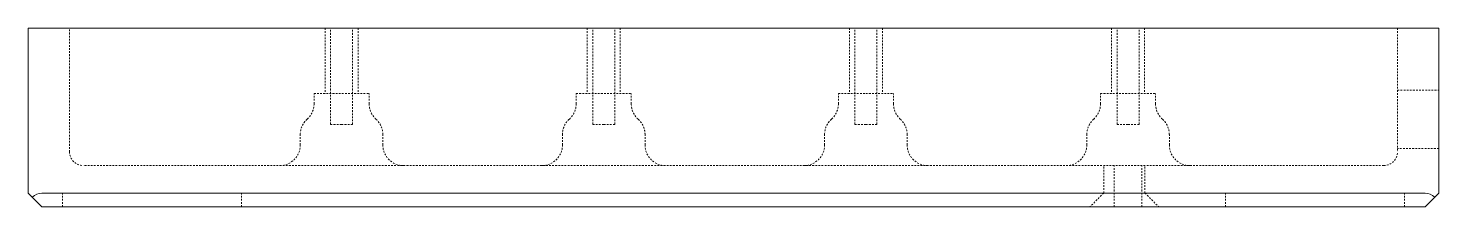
# Model space of a CAD drawing. Header units: inches. Extents: x 0 to 102, y 0 to 13.
import ezdxf

# ---------------------------------------------------------------- set-up
doc = ezdxf.new("R2010")
doc.units = ezdxf.units.IN
doc.header["$MEASUREMENT"] = 0
doc.linetypes.add('HIDDEN2', pattern=[0.1875, 0.125, -0.0625])

msp = doc.modelspace()

# ---------------------------------------------------------------- linework, layer by layer
at = {"color": 0, "linetype": 'Continuous', "lineweight": 0, "extrusion": (2e-16, 1, 2e-16)}
for p, q in [((0, 13), (1, 13)), ((0, 13), (0, 1)), ((1, 13), (101.5, 13)), ((101.5, 13), (102.5, 13)), ((102.5, 1), (102.5, 13)), ((0.29, 0.71), (0, 1)), ((1, 0), (0.29, 0.71)), ((101.5, 1), (1, 1)), ((101.5, 0), (102.21, 0.71)), ((102.5, 1), (102.21, 0.71)), ((1, 0), (101.5, 0))]:
    msp.add_line(p, q, dxfattribs=at)
at = {"color": 0, "linetype": 'HIDDEN2', "lineweight": 0, "extrusion": (2e-16, 1, 2e-16)}
for p, q in [((3, 4), (3, 13)), ((21.57, 13), (21.57, 8.25)), ((21.97, 6), (21.97, 13)), ((23.57, 6), (23.57, 13)), ((23.97, 13), (23.97, 8.25)), ((40.62, 13), (40.62, 8.25)), ((41.02, 6), (41.02, 13)), ((42.62, 6), (42.62, 13)), ((43.02, 13), (43.02, 8.25)), ((59.67, 13), (59.67, 8.25)), ((60.07, 6), (60.07, 13)), ((61.67, 6), (61.67, 13)), ((62.07, 13), (62.07, 8.25)), ((78.72, 13), (78.72, 8.25)), ((79.12, 6), (79.12, 13)), ((80.72, 6), (80.72, 13)), ((81.12, 13), (81.12, 8.25)), ((99.5, 13), (99.5, 4)), ((20.77, 8.25), (24.77, 8.25)), ((20.77, 7.5), (20.77, 8.25)), ((24.77, 7.5), (24.77, 8.25)), ((39.82, 8.25), (43.82, 8.25)), ((39.82, 7.5), (39.82, 8.25)), ((43.82, 7.5), (43.82, 8.25)), ((58.87, 8.25), (60.87, 8.25)), ((58.87, 7.5), (58.87, 8.25)), ((60.87, 8.25), (62.87, 8.25)), ((62.87, 7.5), (62.87, 8.25)), ((77.92, 8.25), (81.92, 8.25)), ((77.92, 7.5), (77.92, 8.25)), ((81.92, 7.5), (81.92, 8.25)), ((99.5, 8.5), (102.5, 8.5)), ((19.77, 4.5), (19.77, 5.26)), ((21.97, 6), (22.77, 6)), ((22.77, 6), (23.57, 6)), ((25.77, 4.5), (25.77, 5.26)), ((38.82, 4.5), (38.82, 5.26)), ((41.02, 6), (41.82, 6)), ((41.82, 6), (42.62, 6)), ((44.82, 4.5), (44.82, 5.26)), ((57.87, 4.5), (57.87, 5.26)), ((60.07, 6), (60.87, 6)), ((60.87, 6), (61.67, 6)), ((63.87, 4.5), (63.87, 5.26)), ((76.92, 4.5), (76.92, 5.26)), ((79.12, 6), (79.92, 6)), ((79.92, 6), (80.72, 6)), ((82.92, 4.5), (82.92, 5.26)), ((102.5, 4.25), (99.5, 4.25)), ((98.5, 3), (4, 3)), ((78.15, 1), (78.15, 3)), ((78.92, 0), (78.92, 3)), ((80.92, 0), (80.92, 3)), ((81.15, 1), (81.15, 3)), ((2.5, 0), (2.5, 1)), ((15.5, 0), (15.5, 1)), ((78.15, 1), (77.15, 0)), ((81.15, 1), (82.15, 0)), ((87, 0), (87, 1)), ((100, 0), (100, 1))]:
    msp.add_line(p, q, dxfattribs=at)
at = {"color": 0, "linetype": 'HIDDEN2', "lineweight": 0, "extrusion": (0, 2e-16, -1)}
for centre, start, end in [((-19.27, 7.5), 180, 228.1897), ((-26.27, 7.5), 311.8103, 0), ((-38.32, 7.5), 180, 228.1897), ((-45.32, 7.5), 311.8103, 360), ((-57.37, 7.5), 180, 228.1897), ((-64.37, 7.5), 311.8103, 360), ((-76.42, 7.5), 180, 228.1897), ((-83.42, 7.5), 311.8103, 360), ((-24.27, 5.26), 131.8103, 180), ((-62.37, 5.26), 131.8103, 180), ((-81.42, 5.26), 131.8103, 180), ((-27.27, 4.5), 270, 0), ((-46.32, 4.5), 270, 0), ((-65.37, 4.5), 270, 360), ((-84.42, 4.5), 270, 360)]:
    msp.add_arc(centre, 1.5, start, end, dxfattribs=at)
at = {"color": 0, "linetype": 'HIDDEN2', "lineweight": 0}
for centre, radius, start, end in [((21.27, 5.26), 1.5, 131.8103, 180), ((59.37, 5.26), 1.5, 131.8103, 180), ((78.42, 5.26), 1.5, 131.8103, 180), ((18.27, 4.5), 1.5, 270, 0), ((37.32, 4.5), 1.5, 270, 0), ((56.37, 4.5), 1.5, 270, 0), ((75.42, 4.5), 1.5, 270, 360), ((4, 4), 1, 180, 270), ((98.5, 4), 1, 270, 360)]:
    msp.add_arc(centre, radius, start, end, dxfattribs=at)
at = {"color": 0, "linetype": 'Continuous', "lineweight": 0, "extrusion": (0, 2e-16, -1)}
for centre, start, end in [((-1, 0), 45, 90), ((-101.5, 0), 90, 135)]:
    msp.add_arc(centre, 1, start, end, dxfattribs=at)
at = {"color": 0, "linetype": 'HIDDEN2', "lineweight": 0}
for points, knots in [([(38.82, 5.26), (38.82, 5.31), (38.82, 5.36), (38.83, 5.47), (38.84, 5.53), (38.87, 5.67), (38.9, 5.75), (38.97, 5.92), (39.01, 6.02), (39.14, 6.2), (39.22, 6.3), (39.32, 6.38)], [3.21217931, 3.21217931, 3.21217931, 3.21217931, 3.213120076, 3.213120076, 3.214060842, 3.214060842, 3.215001608, 3.215001608, 3.215942374, 3.215942374, 3.21688314, 3.21688314, 3.21688314, 3.21688314]), ([(44.82, 5.26), (44.82, 5.31), (44.82, 5.36), (44.81, 5.47), (44.8, 5.53), (44.76, 5.67), (44.74, 5.75), (44.67, 5.92), (44.62, 6.02), (44.49, 6.2), (44.41, 6.3), (44.32, 6.38)], [-3.228287773, -3.228287773, -3.228287773, -3.228287773, -3.227345183, -3.227345183, -3.226402594, -3.226402594, -3.225460005, -3.225460005, -3.224517415, -3.224517415, -3.223574826, -3.223574826, -3.223574826, -3.223574826])]:
    msp.add_open_spline(points, degree=3, knots=knots, dxfattribs=at)

doc.saveas('drawing.dxf')
